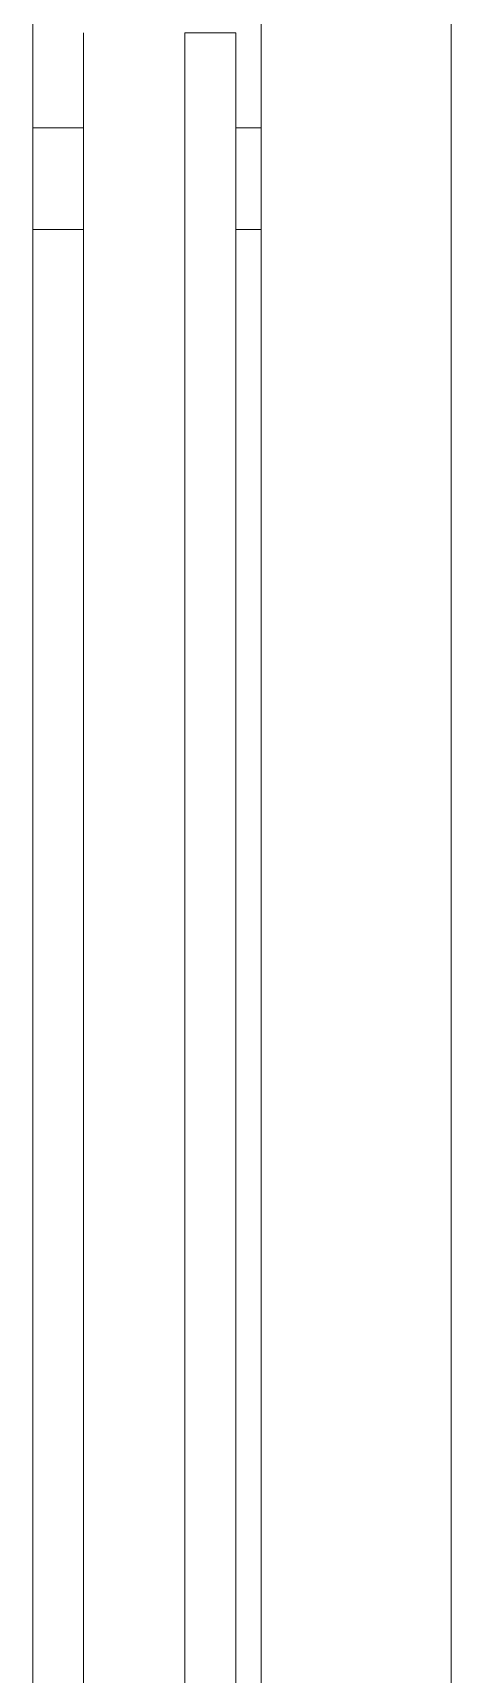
# Model space of a CAD drawing. Header units: inches. Extents: x 29752 to 31446, y 4278 to 5722.
# Drawn here: x 31378.55 to 31386.8, y 5253.7 to 5286.06 of the extents above; entities that cross this region are included whole.
import ezdxf

# ---------------------------------------------------------------- set-up
doc = ezdxf.new("R2010")
doc.units = ezdxf.units.IN
doc.header["$MEASUREMENT"] = 0
for name, color, linetype, lineweight in [('1900 Duke Street_2nd Flr_LINKED_dwg', 8, 'Continuous', 9), ('A-GLAZ-CURT', 52, 'Continuous', 9), ('A-GLAZ-CWMG', 51, 'Continuous', 9), ('AE-GLAZING', 7, 'Continuous', 9), ('AE-SILL', 7, 'Continuous', 9)]:
    doc.layers.add(name, color=color, linetype=linetype, lineweight=lineweight)

# ---------------------------------------------------------------- blocks, each defined once
blk = doc.blocks.new('1900 Duke Street_2nd Flr_LINKED_dwg-5565117-FIRST FLOOR POWER _ SIGNAL')
at = {"layer": 'AE-GLAZING'}
for p, q in [((2280, 905.375), (2280, 930)), ((2280, 846.781), (2280, 903.375))]:
    blk.add_line(p, q, dxfattribs=at)
at = {"layer": 'AE-GLAZING', "flags": 128}
for points in [[(2284.5, 930), (2284.5, 905.375), (2284, 905.375)], [(2281, 905.375), (2280, 905.375), (2280, 903.375), (2281, 903.375)], [(2284.5, 905.375), (2284.5, 903.375), (2284, 903.375)], [(2284.5, 903.375), (2284.5, 846.781), (2284, 846.781)]]:
    blk.add_lwpolyline(points, dxfattribs=at)
at = {"layer": 'AE-SILL', "flags": 128}
blk.add_lwpolyline([(2287.439, 932.375), (2288.25, 932.375), (2288.25, 759.625), (2287.25, 759.625)], dxfattribs=at)
blk = doc.blocks.new('System Panel - Glazed-6353951-FIRST FLOOR POWER _ SIGNAL')
at = {"layer": 'A-GLAZ-CURT', "lineweight": 13}
for p, q in [((30.359375, 1.75), (-30.359375, 1.75)), ((-30.359375, 1.75), (-30.359375, 0.75)), ((-30.359375, 0.75), (30.359375, 0.75))]:
    blk.add_line(p, q, dxfattribs=at)
blk = doc.blocks.new('Rectangular Mullion - 1_5_ x 2_5_ rectangular-6353949-FIRST FLOOR POWER _ SIGNAL')
at = {"layer": 'A-GLAZ-CWMG'}
blk.add_line((31379.55, 5225.342), (31379.55, 5286.061), dxfattribs=at)

msp = doc.modelspace()

# ---------------------------------------------------------------- block references
at = {"layer": '1900 Duke Street_2nd Flr_LINKED_dwg', "color": 7}
msp.add_blockref('1900 Duke Street_2nd Flr_LINKED_dwg-5565117-FIRST FLOOR POWER _ SIGNAL', (29098.55, 4378.811), dxfattribs=at)
at = {"layer": 'A-GLAZ-CURT', "rotation": 270}
msp.add_blockref('System Panel - Glazed-6353951-FIRST FLOOR POWER _ SIGNAL', (31380.8, 5255.701), dxfattribs=at)
at = {"layer": 'A-GLAZ-CWMG'}
msp.add_blockref('Rectangular Mullion - 1_5_ x 2_5_ rectangular-6353949-FIRST FLOOR POWER _ SIGNAL', (0, 0), dxfattribs=at)

doc.saveas('drawing.dxf')
